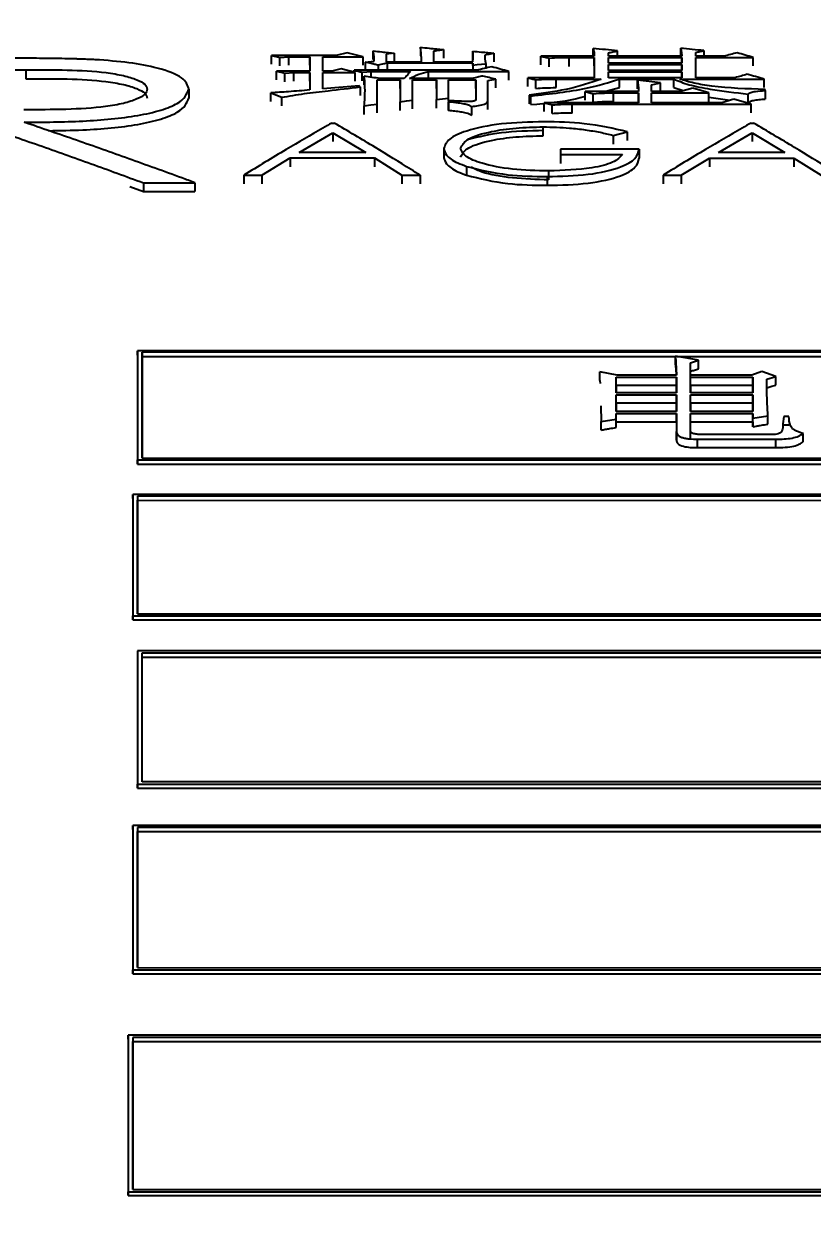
# Model space of a CAD drawing. Header units: millimetres. Extents: x 2126 to 3741, y 477 to 1658.
# Drawn here: x 2365.61 to 2374.1, y 1422.12 to 1434.96 of the extents above; entities that cross this region are included whole.
import ezdxf

# ---------------------------------------------------------------- set-up
doc = ezdxf.new("R2010")
doc.units = ezdxf.units.MM
doc.layers.add('AM_5', color=3, linetype='Continuous', lineweight=25)
doc.styles.add('SLDTEXTSTYLE1', font='txt.shx', dxfattribs={"width": 0.7, "bigfont": 'gbcbig.shx'})
doc.dimstyles.new('SLDDIMSTYLE12$0', dxfattribs={"dimtxt": 12, "dimasz": 10, "dimexe": 0, "dimexo": 0.0625, "dimgap": 0.875, "dimtad": 1, "dimdec": 1, "dimlfac": 1.8, "dimrnd": 1e-09, "dimzin": 12, "dimdsep": 46, "dimtxsty": 'SLDTEXTSTYLE1', "dimcen": 0.09, "dimdle": 8.16, "dimclrd": 3, "dimclre": 3, "dimadec": 0, "dimazin": 3, "dimtfac": 1, "dimtdec": 1, "dimtofl": 0, "dimtmove": 0, "dimatfit": 3, "dimfxl": 0, "dimfrac": 2, "dimtolj": 1, "dimlwd": 5, "dimlwe": 5, "dimarcsym": 0})

# ---------------------------------------------------------------- blocks, each defined once
blk = doc.blocks.new('*D20')
at = {"layer": 'AM_5', "color": 3, "lineweight": 5, "transparency": 16777216}
blk.add_line((2548.033, 1555.7), (2264.196, 1555.7), dxfattribs=at)
at = {"layer": 'AM_5', "color": 3, "linetype": 'Continuous', "lineweight": 5, "transparency": 16777216}
for p, q in [((2264.196, 1545.7), (2264.196, 1266.959)), ((2595.101, 1256.959), (2264.196, 1256.959))]:
    blk.add_line(p, q, dxfattribs=at)
at = {"layer": 'AM_5', "color": 3, "transparency": 16777216}
for points in [[(2262.529, 1545.7), (2265.863, 1545.7), (2264.196, 1555.7)], [(2262.529, 1266.959), (2265.863, 1266.959), (2264.196, 1256.959)]]:
    blk.add_solid(points, dxfattribs=at)
at = {"layer": 'Defpoints', "color": 0, "transparency": 16777216}
for p in [(2548.096, 1555.7), (2264.196, 1256.959), (2595.163, 1256.959)]:
    blk.add_point(p, dxfattribs=at)
at = {"layer": 'AM_5', "color": 0, "transparency": 16777216, "insert": (2257.321, 1403.647), "char_height": 12, "attachment_point": 5, "rotation": 90, "style": 'SLDTEXTSTYLE1'}
blk.add_mtext('\\A1;350', dxfattribs=at)

msp = doc.modelspace()

# ---------------------------------------------------------------- linework, layer by layer
at = {"color": 7, "linetype": 'Continuous', "lineweight": 25}
for p, q in [((2369.091, 1434.65), (2368.972, 1434.621)), ((2369.264, 1434.608), (2369.091, 1434.65)), ((2369.372, 1434.579), (2369.372, 1434.671)), ((2369.599, 1434.645), (2369.513, 1434.634)), ((2369.513, 1434.634), (2369.513, 1434.553)), ((2369.599, 1434.645), (2369.599, 1434.553)), ((2369.88, 1434.709), (2369.88, 1434.618)), ((2370.021, 1434.666), (2370.021, 1434.553)), ((2370.129, 1434.684), (2370.129, 1434.592)), ((2370.443, 1434.553), (2370.443, 1434.668)), ((2370.443, 1434.668), (2370.443, 1434.576)), ((2370.67, 1434.645), (2370.67, 1434.553)), ((2371.741, 1434.613), (2371.741, 1434.696)), ((2371.903, 1434.613), (2371.903, 1434.65)), ((2372.001, 1434.613), (2372.001, 1434.671)), ((2372.682, 1434.613), (2372.682, 1434.699)), ((2372.844, 1434.613), (2372.844, 1434.655)), ((2372.931, 1434.673), (2372.931, 1434.613)), ((2368.279, 1434.621), (2368.366, 1434.6)), ((2368.972, 1434.621), (2368.279, 1434.621)), ((2368.279, 1434.529), (2368.279, 1434.621)), ((2368.366, 1434.6), (2368.463, 1434.608)), ((2368.366, 1434.508), (2368.366, 1434.6)), ((2368.463, 1434.608), (2368.69, 1434.608)), ((2368.69, 1434.608), (2368.69, 1434.452)), ((2368.69, 1434.516), (2368.69, 1434.608)), ((2368.831, 1434.608), (2369.264, 1434.608)), ((2368.831, 1434.452), (2368.831, 1434.608)), ((2369.264, 1434.516), (2369.264, 1434.608)), ((2369.285, 1434.55), (2369.383, 1434.561)), ((2369.285, 1434.55), (2369.285, 1434.462)), ((2369.426, 1434.516), (2369.426, 1434.462)), ((2369.513, 1434.553), (2369.891, 1434.553)), ((2369.523, 1434.54), (2369.523, 1434.462)), ((2370.443, 1434.54), (2369.523, 1434.54)), ((2370.021, 1434.553), (2370.443, 1434.553)), ((2370.443, 1434.54), (2370.443, 1434.462)), ((2370.443, 1434.513), (2370.443, 1434.54)), ((2370.443, 1434.513), (2370.443, 1434.462)), ((2370.583, 1434.529), (2370.583, 1434.485)), ((2371.752, 1434.613), (2371.178, 1434.613)), ((2371.178, 1434.521), (2371.178, 1434.613)), ((2371.265, 1434.5), (2371.265, 1434.592)), ((2371.481, 1434.6), (2371.752, 1434.6)), ((2371.481, 1434.504), (2371.481, 1434.6)), ((2371.752, 1434.6), (2371.752, 1434.381)), ((2371.752, 1434.508), (2371.752, 1434.6)), ((2372.693, 1434.613), (2371.903, 1434.613)), ((2371.903, 1434.6), (2372.693, 1434.6)), ((2371.903, 1434.537), (2371.903, 1434.6)), ((2372.693, 1434.537), (2371.903, 1434.537)), ((2371.903, 1434.524), (2372.693, 1434.524)), ((2371.903, 1434.46), (2371.903, 1434.524)), ((2372.693, 1434.6), (2372.693, 1434.537)), ((2372.693, 1434.537), (2372.693, 1434.6)), ((2372.693, 1434.524), (2372.693, 1434.46)), ((2372.693, 1434.46), (2372.693, 1434.524)), ((2373.147, 1434.613), (2372.844, 1434.613)), ((2372.844, 1434.6), (2373.461, 1434.6)), ((2372.844, 1434.381), (2372.844, 1434.6)), ((2373.461, 1434.508), (2373.461, 1434.6)), ((2364.697, 1434.467), (2365.634, 1434.467)), ((2365.634, 1434.467), (2365.634, 1434.37)), ((2368.333, 1434.452), (2368.42, 1434.43)), ((2368.69, 1434.452), (2368.333, 1434.452)), ((2368.333, 1434.359), (2368.333, 1434.452)), ((2368.42, 1434.43), (2368.517, 1434.438)), ((2368.42, 1434.338), (2368.42, 1434.43)), ((2368.517, 1434.438), (2368.69, 1434.438)), ((2368.69, 1434.438), (2368.69, 1434.25)), ((2368.69, 1434.346), (2368.69, 1434.438)), ((2368.928, 1434.452), (2368.831, 1434.452)), ((2368.831, 1434.438), (2369.177, 1434.438)), ((2368.831, 1434.261), (2368.831, 1434.438)), ((2369.026, 1434.476), (2368.928, 1434.452)), ((2369.177, 1434.438), (2369.026, 1434.476)), ((2370.486, 1434.462), (2369.166, 1434.462)), ((2369.166, 1434.441), (2369.166, 1434.462)), ((2369.177, 1434.346), (2369.177, 1434.438)), ((2369.253, 1434.349), (2369.253, 1434.441)), ((2369.275, 1434.305), (2369.275, 1434.398)), ((2369.35, 1434.449), (2369.772, 1434.449)), ((2369.35, 1434.387), (2369.35, 1434.449)), ((2369.707, 1434.373), (2369.448, 1434.373)), ((2370.443, 1434.373), (2369.761, 1434.373)), ((2369.967, 1434.449), (2370.832, 1434.449)), ((2369.967, 1434.373), (2369.967, 1434.449)), ((2370.832, 1434.357), (2370.832, 1434.449)), ((2371.752, 1434.381), (2371.038, 1434.381)), ((2371.038, 1434.289), (2371.038, 1434.381)), ((2372.693, 1434.46), (2371.903, 1434.46)), ((2371.903, 1434.446), (2372.693, 1434.446)), ((2371.903, 1434.381), (2371.903, 1434.446)), ((2372.693, 1434.381), (2371.903, 1434.381)), ((2372.693, 1434.446), (2372.693, 1434.381)), ((2372.693, 1434.381), (2372.693, 1434.446)), ((2373.266, 1434.381), (2372.844, 1434.381)), ((2367.389, 1434.259), (2367.389, 1434.163)), ((2369.221, 1434.294), (2368.831, 1434.261)), ((2369.231, 1434.283), (2369.221, 1434.294)), ((2369.231, 1434.283), (2369.231, 1434.19)), ((2369.415, 1434.36), (2369.664, 1434.36)), ((2369.415, 1434.098), (2369.415, 1434.36)), ((2369.664, 1434.36), (2369.664, 1434.123)), ((2369.664, 1434.267), (2369.664, 1434.36)), ((2369.794, 1434.36), (2370.053, 1434.36)), ((2369.794, 1434.14), (2369.794, 1434.36)), ((2370.053, 1434.36), (2370.053, 1434.146)), ((2370.053, 1434.267), (2370.053, 1434.36)), ((2370.183, 1434.36), (2370.475, 1434.36)), ((2370.183, 1434.16), (2370.183, 1434.36)), ((2370.475, 1434.36), (2370.475, 1434.14)), ((2370.475, 1434.267), (2370.475, 1434.36)), ((2370.605, 1434.132), (2370.605, 1434.351)), ((2370.692, 1434.272), (2370.692, 1434.365)), ((2371.124, 1434.267), (2371.124, 1434.36)), ((2371.341, 1434.368), (2371.827, 1434.368)), ((2371.341, 1434.275), (2371.341, 1434.368)), ((2372.022, 1434.272), (2371.875, 1434.235)), ((2372.022, 1434.275), (2372.022, 1434.368)), ((2372.022, 1434.368), (2372.606, 1434.368)), ((2372.466, 1434.327), (2372.217, 1434.354)), ((2372.217, 1434.261), (2372.217, 1434.354)), ((2372.368, 1434.305), (2372.466, 1434.327)), ((2372.368, 1434.233), (2372.368, 1434.305)), ((2372.466, 1434.234), (2372.466, 1434.327)), ((2372.606, 1434.275), (2372.606, 1434.368)), ((2372.709, 1434.24), (2372.606, 1434.272)), ((2372.671, 1434.368), (2373.58, 1434.368)), ((2372.812, 1434.269), (2372.682, 1434.233)), ((2372.985, 1434.219), (2372.812, 1434.269)), ((2373.58, 1434.275), (2373.58, 1434.368)), ((2373.591, 1434.244), (2373.591, 1434.255)), ((2373.591, 1434.244), (2373.591, 1434.151)), ((2368.269, 1434.126), (2368.269, 1434.219)), ((2368.269, 1434.219), (2368.387, 1434.171)), ((2368.387, 1434.078), (2368.387, 1434.171)), ((2369.664, 1434.03), (2369.664, 1434.123)), ((2369.794, 1434.047), (2369.794, 1434.14)), ((2370.053, 1434.053), (2370.053, 1434.146)), ((2370.183, 1434.135), (2370.183, 1434.16)), ((2370.183, 1434.135), (2370.183, 1434.123)), ((2370.183, 1434.135), (2370.183, 1434.041)), ((2370.183, 1434.03), (2370.183, 1434.123)), ((2370.605, 1434.039), (2370.605, 1434.132)), ((2371.049, 1434.194), (2371.049, 1434.101)), ((2371.049, 1434.194), (2371.07, 1434.185)), ((2371.07, 1434.092), (2371.07, 1434.185)), ((2371.211, 1434.019), (2371.211, 1434.112)), ((2371.211, 1434.112), (2371.297, 1434.089)), ((2372.228, 1434.112), (2371.211, 1434.112)), ((2371.654, 1434.233), (2371.741, 1434.21)), ((2372.228, 1434.233), (2371.654, 1434.233)), ((2371.654, 1434.14), (2371.654, 1434.233)), ((2371.741, 1434.117), (2371.741, 1434.21)), ((2371.957, 1434.219), (2372.228, 1434.219)), ((2371.957, 1434.123), (2371.957, 1434.219)), ((2372.228, 1434.219), (2372.228, 1434.112)), ((2372.228, 1434.126), (2372.228, 1434.219)), ((2372.682, 1434.233), (2372.368, 1434.233)), ((2372.368, 1434.219), (2372.985, 1434.219)), ((2372.368, 1434.112), (2372.368, 1434.219)), ((2373.126, 1434.112), (2372.368, 1434.112)), ((2372.985, 1434.126), (2372.985, 1434.219)), ((2373.21, 1434.138), (2372.985, 1434.17)), ((2373.255, 1434.151), (2373.126, 1434.112)), ((2373.439, 1434.098), (2373.255, 1434.151)), ((2373.407, 1434.112), (2373.407, 1434.205)), ((2369.275, 1433.987), (2369.275, 1434.081)), ((2369.415, 1434.005), (2369.415, 1434.098)), ((2370.432, 1433.979), (2370.432, 1434.072)), ((2371.297, 1433.996), (2371.297, 1434.089)), ((2371.514, 1434.002), (2371.514, 1434.098)), ((2371.514, 1434.098), (2373.439, 1434.098)), ((2373.439, 1434.004), (2373.439, 1434.098)), ((2368.928, 1433.894), (2368.953, 1433.894)), ((2373.441, 1433.894), (2373.466, 1433.894)), ((2368.576, 1433.576), (2368.939, 1433.788)), ((2368.939, 1433.788), (2369.291, 1433.576)), ((2368.939, 1433.788), (2368.939, 1433.694)), ((2371.203, 1433.757), (2371.203, 1433.853)), ((2371.953, 1433.761), (2372.107, 1433.801)), ((2371.953, 1433.761), (2371.953, 1433.667)), ((2372.107, 1433.801), (2372.107, 1433.708)), ((2373.089, 1433.576), (2373.451, 1433.788)), ((2373.451, 1433.788), (2373.804, 1433.576)), ((2373.451, 1433.788), (2373.451, 1433.694)), ((2370.133, 1433.619), (2370.133, 1433.525)), ((2371.389, 1433.612), (2371.389, 1433.554)), ((2372.235, 1433.612), (2371.389, 1433.612)), ((2371.389, 1433.612), (2371.389, 1433.517)), ((2372.235, 1433.612), (2372.235, 1433.517)), ((2368.175, 1433.333), (2368.479, 1433.518)), ((2368.479, 1433.518), (2368.479, 1433.423)), ((2368.479, 1433.518), (2369.386, 1433.518)), ((2369.291, 1433.576), (2368.576, 1433.576)), ((2369.386, 1433.518), (2369.386, 1433.423)), ((2369.386, 1433.518), (2369.681, 1433.333)), ((2371.389, 1433.554), (2372.056, 1433.554)), ((2371.389, 1433.554), (2371.389, 1433.46)), ((2372.688, 1433.333), (2372.992, 1433.517)), ((2372.992, 1433.517), (2372.992, 1433.423)), ((2372.992, 1433.517), (2373.899, 1433.517)), ((2373.804, 1433.576), (2373.089, 1433.576)), ((2373.899, 1433.517), (2373.899, 1433.423)), ((2373.899, 1433.517), (2374.194, 1433.333)), ((2370.378, 1433.428), (2370.378, 1433.333)), ((2371.26, 1433.378), (2371.26, 1433.283)), ((2366.898, 1433.251), (2366.898, 1433.157)), ((2366.898, 1433.251), (2367.453, 1433.251)), ((2367.453, 1433.251), (2367.453, 1433.157)), ((2367.979, 1433.333), (2368.175, 1433.333)), ((2368.175, 1433.333), (2368.175, 1433.239)), ((2369.681, 1433.333), (2369.876, 1433.333)), ((2369.876, 1433.333), (2369.876, 1433.239)), ((2371.245, 1433.318), (2371.245, 1433.224)), ((2372.492, 1433.333), (2372.688, 1433.333)), ((2372.688, 1433.333), (2372.688, 1433.239)), ((2366.751, 1433.21), (2366.898, 1433.157)), ((2366.898, 1433.157), (2367.453, 1433.157)), ((2366.836, 1431.397), (2366.836, 1431.444)), ((2388.819, 1431.444), (2366.836, 1431.444)), ((2388.769, 1431.426), (2366.886, 1431.427)), ((2366.886, 1431.381), (2366.886, 1431.427)), ((2366.886, 1431.381), (2372.625, 1431.38)), ((2372.625, 1431.384), (2372.635, 1431.181)), ((2372.873, 1431.342), (2372.625, 1431.384)), ((2372.625, 1431.291), (2372.625, 1431.384)), ((2372.644, 1431.38), (2377.557, 1431.38)), ((2372.787, 1431.315), (2372.873, 1431.342)), ((2372.787, 1431.181), (2372.787, 1431.315)), ((2372.787, 1431.314), (2372.787, 1431.315)), ((2372.873, 1431.25), (2372.873, 1431.342)), ((2371.997, 1431.181), (2371.813, 1431.215)), ((2371.813, 1431.124), (2371.813, 1431.215)), ((2371.986, 1431.161), (2372.635, 1431.161)), ((2371.986, 1430.99), (2371.986, 1431.161)), ((2371.986, 1431.07), (2371.986, 1431.161)), ((2372.635, 1431.181), (2371.997, 1431.181)), ((2372.635, 1431.161), (2372.635, 1430.99)), ((2372.635, 1431.07), (2372.635, 1431.161)), ((2372.787, 1431.181), (2372.787, 1431.223)), ((2373.447, 1431.181), (2372.787, 1431.181)), ((2372.787, 1431.089), (2372.787, 1431.181)), ((2372.787, 1431.161), (2373.458, 1431.161)), ((2372.787, 1430.99), (2372.787, 1431.161)), ((2372.787, 1431.07), (2372.787, 1431.161)), ((2373.555, 1431.219), (2373.447, 1431.181)), ((2373.458, 1431.161), (2373.458, 1430.99)), ((2373.458, 1431.07), (2373.458, 1431.161)), ((2373.706, 1431.165), (2373.555, 1431.219)), ((2373.609, 1431.138), (2373.706, 1431.165)), ((2373.706, 1431.073), (2373.706, 1431.165)), ((2371.813, 1431.124), (2371.816, 1431.092)), ((2371.986, 1431.07), (2371.986, 1430.99)), ((2372.635, 1431.07), (2371.986, 1431.07)), ((2372.635, 1430.99), (2372.635, 1431.07)), ((2372.787, 1431.07), (2372.787, 1430.99)), ((2373.458, 1431.07), (2372.787, 1431.07)), ((2373.458, 1430.99), (2373.458, 1431.07)), ((2372.635, 1430.99), (2371.986, 1430.99)), ((2371.986, 1430.971), (2372.635, 1430.971)), ((2371.986, 1430.789), (2371.986, 1430.971)), ((2371.986, 1430.879), (2371.986, 1430.971)), ((2372.635, 1430.971), (2372.635, 1430.789)), ((2372.635, 1430.879), (2372.635, 1430.971)), ((2373.458, 1430.99), (2372.787, 1430.99)), ((2372.787, 1430.971), (2373.458, 1430.971)), ((2372.787, 1430.789), (2372.787, 1430.971)), ((2372.787, 1430.879), (2372.787, 1430.971)), ((2373.458, 1430.971), (2373.458, 1430.789)), ((2373.458, 1430.879), (2373.458, 1430.971)), ((2371.821, 1430.851), (2371.824, 1430.681)), ((2371.986, 1430.879), (2371.986, 1430.789)), ((2372.635, 1430.879), (2371.986, 1430.879)), ((2372.635, 1430.789), (2371.986, 1430.789)), ((2372.635, 1430.789), (2372.635, 1430.879)), ((2372.787, 1430.879), (2372.787, 1430.789)), ((2373.458, 1430.879), (2372.787, 1430.879)), ((2373.458, 1430.789), (2372.787, 1430.789)), ((2373.458, 1430.789), (2373.458, 1430.879)), ((2371.824, 1430.681), (2371.986, 1430.709)), ((2371.824, 1430.59), (2371.824, 1430.681)), ((2371.986, 1430.769), (2372.635, 1430.769)), ((2371.986, 1430.709), (2371.986, 1430.769)), ((2371.986, 1430.678), (2371.986, 1430.769)), ((2371.986, 1430.618), (2371.986, 1430.709)), ((2371.986, 1430.618), (2371.986, 1430.678)), ((2371.986, 1430.678), (2372.635, 1430.678)), ((2372.635, 1430.769), (2372.635, 1430.573)), ((2372.635, 1430.678), (2372.635, 1430.769)), ((2372.635, 1430.678), (2372.635, 1430.482)), ((2372.787, 1430.769), (2373.458, 1430.769)), ((2372.787, 1430.585), (2372.787, 1430.769)), ((2372.787, 1430.678), (2372.787, 1430.769)), ((2372.787, 1430.495), (2372.787, 1430.678)), ((2372.787, 1430.678), (2373.458, 1430.678)), ((2373.458, 1430.769), (2373.458, 1430.717)), ((2373.458, 1430.678), (2373.458, 1430.769)), ((2373.458, 1430.717), (2373.62, 1430.745)), ((2373.458, 1430.626), (2373.458, 1430.717)), ((2373.458, 1430.678), (2373.458, 1430.626)), ((2373.62, 1430.654), (2373.62, 1430.745)), ((2373.847, 1430.737), (2373.793, 1430.737)), ((2373.793, 1430.646), (2373.847, 1430.646)), ((2372.635, 1430.482), (2372.635, 1430.573)), ((2373.663, 1430.541), (2372.917, 1430.541)), ((2373.998, 1430.462), (2373.998, 1430.553)), ((2366.836, 1430.418), (2366.836, 1430.222)), ((2372.863, 1430.401), (2372.863, 1430.492)), ((2372.863, 1430.492), (2373.706, 1430.492)), ((2372.863, 1430.401), (2373.706, 1430.401)), ((2373.706, 1430.401), (2373.706, 1430.492)), ((2366.836, 1430.222), (2366.836, 1430.269)), ((2366.836, 1430.269), (2388.819, 1430.268)), ((2366.886, 1430.288), (2388.769, 1430.287)), ((2366.836, 1430.222), (2388.819, 1430.222)), ((2366.786, 1429.852), (2366.786, 1429.898)), ((2388.769, 1429.898), (2366.786, 1429.898)), ((2388.719, 1429.878), (2366.836, 1429.879)), ((2366.836, 1429.834), (2388.719, 1429.833)), ((2366.786, 1428.891), (2366.786, 1428.548)), ((2366.786, 1428.548), (2366.786, 1428.592)), ((2366.786, 1428.592), (2388.769, 1428.592)), ((2366.836, 1428.613), (2388.719, 1428.613)), ((2366.786, 1428.548), (2388.769, 1428.547)), ((2366.836, 1428.213), (2366.836, 1428.169)), ((2388.819, 1428.212), (2366.836, 1428.213)), ((2366.886, 1428.192), (2388.769, 1428.191)), ((2366.886, 1428.147), (2366.886, 1428.192)), ((2366.886, 1428.147), (2388.769, 1428.147)), ((2366.836, 1426.939), (2366.836, 1426.738)), ((2388.769, 1426.804), (2366.886, 1426.804)), ((2366.836, 1426.738), (2366.836, 1426.781)), ((2366.836, 1426.781), (2388.819, 1426.781)), ((2366.836, 1426.738), (2388.819, 1426.738)), ((2366.786, 1426.293), (2366.786, 1426.336)), ((2388.769, 1426.335), (2366.786, 1426.336)), ((2388.719, 1426.312), (2366.836, 1426.312)), ((2366.836, 1426.269), (2388.719, 1426.269)), ((2366.786, 1425.516), (2366.786, 1424.738)), ((2366.786, 1424.738), (2366.786, 1424.78)), ((2366.786, 1424.78), (2388.769, 1424.78)), ((2366.786, 1424.738), (2388.769, 1424.738)), ((2366.836, 1424.805), (2388.719, 1424.804)), ((2366.736, 1424.037), (2366.736, 1424.078)), ((2378.719, 1424.078), (2366.736, 1424.078)), ((2378.669, 1424.053), (2366.786, 1424.053)), ((2366.786, 1424.011), (2378.669, 1424.011)), ((2366.736, 1422.793), (2366.736, 1422.353)), ((2366.736, 1422.353), (2366.736, 1422.393)), ((2366.736, 1422.393), (2378.719, 1422.393)), ((2366.736, 1422.353), (2378.719, 1422.353)), ((2366.786, 1422.419), (2378.669, 1422.419))]:
    msp.add_line(p, q, dxfattribs=at)
at = {"color": 7, "linetype": 'Continuous', "lineweight": 25, "flags": 128}
for points in [[(2368.463, 1434.516), (2368.463, 1434.536), (2368.463, 1434.56), (2368.463, 1434.584), (2368.463, 1434.608)], [(2370.583, 1434.529), (2370.537, 1434.524), (2370.49, 1434.519), (2370.443, 1434.513)], [(2368.517, 1434.346), (2368.517, 1434.366), (2368.517, 1434.39), (2368.517, 1434.414), (2368.517, 1434.438)], [(2369.253, 1434.441), (2369.302, 1434.445), (2369.35, 1434.449)], [(2370.605, 1434.351), (2370.648, 1434.358), (2370.692, 1434.365)], [(2369.664, 1434.123), (2369.729, 1434.132), (2369.794, 1434.14)], [(2370.053, 1434.146), (2370.118, 1434.153), (2370.183, 1434.16)], [(2369.275, 1434.081), (2369.345, 1434.089), (2369.415, 1434.098)], [(2367.979, 1433.333), (2367.979, 1433.308), (2367.979, 1433.283), (2367.979, 1433.239)], [(2369.681, 1433.333), (2369.681, 1433.309), (2369.681, 1433.285), (2369.681, 1433.239)], [(2372.492, 1433.333), (2372.492, 1433.308), (2372.492, 1433.283), (2372.492, 1433.239)]]:
    msp.add_lwpolyline(points, dxfattribs=at)
at = {"color": 7, "linetype": 'Continuous', "lineweight": 25}
for points, knots in [([(2369.383, 1434.561), (2369.383, 1434.572), (2369.383, 1434.593), (2369.38, 1434.629), (2369.375, 1434.655), (2369.372, 1434.671)], [0, 0, 0, 0, 0.2875755, 0.5751673, 1, 1, 1, 1]), ([(2369.372, 1434.671), (2369.403, 1434.667), (2369.456, 1434.661), (2369.532, 1434.652), (2369.577, 1434.647), (2369.599, 1434.645)], [0, 0, 0, 0, 0.408301, 0.70415, 1, 1, 1, 1]), ([(2369.891, 1434.553), (2369.891, 1434.554), (2369.891, 1434.556), (2369.891, 1434.559), (2369.891, 1434.561), (2369.891, 1434.564), (2369.891, 1434.567), (2369.891, 1434.57), (2369.891, 1434.572), (2369.891, 1434.575), (2369.891, 1434.577), (2369.891, 1434.58), (2369.891, 1434.582), (2369.891, 1434.584), (2369.891, 1434.587), (2369.891, 1434.59), (2369.891, 1434.592), (2369.891, 1434.594), (2369.891, 1434.597), (2369.891, 1434.599), (2369.891, 1434.602), (2369.891, 1434.604), (2369.891, 1434.606), (2369.89, 1434.609), (2369.89, 1434.611), (2369.89, 1434.614), (2369.89, 1434.616), (2369.89, 1434.619), (2369.89, 1434.621), (2369.89, 1434.624), (2369.89, 1434.626), (2369.89, 1434.629), (2369.889, 1434.631), (2369.889, 1434.634), (2369.889, 1434.636), (2369.889, 1434.638), (2369.889, 1434.641), (2369.888, 1434.643), (2369.888, 1434.645), (2369.888, 1434.648), (2369.888, 1434.651), (2369.887, 1434.653), (2369.887, 1434.655), (2369.887, 1434.658), (2369.887, 1434.661), (2369.886, 1434.663), (2369.886, 1434.665), (2369.886, 1434.667), (2369.886, 1434.67), (2369.885, 1434.672), (2369.885, 1434.675), (2369.885, 1434.677), (2369.884, 1434.68), (2369.884, 1434.682), (2369.884, 1434.684), (2369.883, 1434.687), (2369.883, 1434.689), (2369.883, 1434.692), (2369.882, 1434.694), (2369.882, 1434.696), (2369.882, 1434.699), (2369.881, 1434.701), (2369.881, 1434.704), (2369.881, 1434.706), (2369.881, 1434.708), (2369.88, 1434.709)], [0, 0, 0, 0, 0.017776, 0.035552, 0.053328, 0.071104, 0.08888, 0.106656, 0.124432, 0.13332, 0.151096, 0.168872, 0.186648, 0.195536, 0.213312, 0.231088, 0.248864, 0.257752, 0.275528, 0.293304, 0.31108, 0.319968, 0.337744, 0.355519, 0.373295, 0.382183, 0.399959, 0.417735, 0.435511, 0.444399, 0.462175, 0.479951, 0.497727, 0.515503, 0.524391, 0.542167, 0.559943, 0.568831, 0.586607, 0.604383, 0.622159, 0.639935, 0.648823, 0.666599, 0.684375, 0.702151, 0.711039, 0.728815, 0.746591, 0.764367, 0.773255, 0.791031, 0.808807, 0.826583, 0.835471, 0.853247, 0.871023, 0.888799, 0.897687, 0.915463, 0.933239, 0.951015, 0.959903, 0.977679, 1, 1, 1, 1]), ([(2369.88, 1434.709), (2369.912, 1434.706), (2369.969, 1434.7), (2370.052, 1434.692), (2370.103, 1434.686), (2370.129, 1434.684)], [0, 0, 0, 0, 0.377751, 0.688875, 1, 1, 1, 1]), ([(2370.129, 1434.684), (2370.115, 1434.681), (2370.09, 1434.677), (2370.054, 1434.671), (2370.032, 1434.667), (2370.021, 1434.666)], [0, 0, 0, 0, 0.390452, 0.695226, 1, 1, 1, 1]), ([(2370.443, 1434.668), (2370.474, 1434.665), (2370.528, 1434.659), (2370.604, 1434.652), (2370.648, 1434.647), (2370.67, 1434.645)], [0, 0, 0, 0, 0.414517, 0.707258, 1, 1, 1, 1]), ([(2370.67, 1434.645), (2370.657, 1434.642), (2370.634, 1434.637), (2370.602, 1434.63), (2370.582, 1434.626), (2370.573, 1434.624)], [0, 0, 0, 0, 0.40015, 0.700074, 1, 1, 1, 1]), ([(2371.741, 1434.696), (2371.743, 1434.688), (2371.747, 1434.669), (2371.751, 1434.642), (2371.751, 1434.623), (2371.752, 1434.613)], [0, 0, 0, 0, 0.32278, 0.661317, 1, 1, 1, 1]), ([(2372.001, 1434.671), (2371.957, 1434.675), (2371.871, 1434.684), (2371.784, 1434.692), (2371.741, 1434.696)], [0, 0, 0, 0, 0.499999, 1, 1, 1, 1]), ([(2371.903, 1434.65), (2371.919, 1434.653), (2371.952, 1434.66), (2371.984, 1434.667), (2372.001, 1434.671)], [0, 0, 0, 0, 0.500001, 1, 1, 1, 1]), ([(2372.682, 1434.699), (2372.684, 1434.69), (2372.689, 1434.671), (2372.692, 1434.643), (2372.693, 1434.623), (2372.693, 1434.613)], [0, 0, 0, 0, 0.320799, 0.66032, 1, 1, 1, 1]), ([(2372.931, 1434.673), (2372.889, 1434.678), (2372.806, 1434.686), (2372.723, 1434.695), (2372.682, 1434.699)], [0, 0, 0, 0, 0.499999, 1, 1, 1, 1]), ([(2372.844, 1434.655), (2372.859, 1434.658), (2372.888, 1434.664), (2372.916, 1434.67), (2372.931, 1434.673)], [0, 0, 0, 0, 0.500001, 1, 1, 1, 1]), ([(2373.288, 1434.65), (2373.264, 1434.644), (2373.217, 1434.632), (2373.171, 1434.619), (2373.147, 1434.613)], [0, 0, 0, 0, 0.499996, 1, 1, 1, 1]), ([(2373.461, 1434.6), (2373.432, 1434.609), (2373.374, 1434.625), (2373.317, 1434.642), (2373.288, 1434.65)], [0, 0, 0, 0, 0.5, 1, 1, 1, 1]), ([(2366.381, 1434.576), (2366.371, 1434.576), (2366.356, 1434.577), (2366.336, 1434.578), (2366.322, 1434.578), (2366.302, 1434.579), (2366.282, 1434.58), (2366.262, 1434.58), (2366.247, 1434.581), (2366.232, 1434.582), (2366.212, 1434.582), (2366.192, 1434.583), (2366.172, 1434.584), (2366.157, 1434.584), (2366.127, 1434.585), (2366.062, 1434.586), (2365.981, 1434.588), (2365.84, 1434.59), (2365.671, 1434.591), (2365.454, 1434.592), (2365.317, 1434.592), (2365.248, 1434.592)], [0, 0, 0, 0, 0.026604, 0.039906, 0.053209, 0.066511, 0.093115, 0.106417, 0.119719, 0.133022, 0.146324, 0.172928, 0.18623, 0.199533, 0.212835, 0.266046, 0.372479, 0.425688, 0.638532, 0.819249, 1, 1, 1, 1]), ([(2367.389, 1434.259), (2367.375, 1434.301), (2367.346, 1434.387), (2367.082, 1434.484), (2366.749, 1434.549), (2366.505, 1434.567), (2366.381, 1434.576)], [0, 0, 0, 0, 0.268776, 0.544534, 0.769495, 1, 1, 1, 1]), ([(2369.426, 1434.516), (2369.414, 1434.519), (2369.389, 1434.525), (2369.342, 1434.537), (2369.307, 1434.545), (2369.285, 1434.55)], [0, 0, 0, 0, 0.266243, 0.532487, 1, 1, 1, 1]), ([(2369.523, 1434.54), (2369.511, 1434.537), (2369.488, 1434.531), (2369.456, 1434.523), (2369.436, 1434.518), (2369.426, 1434.516)], [0, 0, 0, 0, 0.384576, 0.692287, 1, 1, 1, 1]), ([(2370.648, 1434.5), (2370.621, 1434.494), (2370.567, 1434.481), (2370.513, 1434.469), (2370.486, 1434.462)], [0, 0, 0, 0, 0.499999, 1, 1, 1, 1]), ([(2370.573, 1434.624), (2370.573, 1434.612), (2370.573, 1434.6), (2370.574, 1434.586), (2370.574, 1434.583), (2370.574, 1434.58), (2370.575, 1434.577), (2370.575, 1434.575), (2370.575, 1434.572), (2370.576, 1434.569), (2370.576, 1434.566), (2370.577, 1434.563), (2370.577, 1434.56), (2370.578, 1434.557), (2370.578, 1434.554), (2370.579, 1434.551), (2370.58, 1434.548), (2370.58, 1434.545), (2370.581, 1434.543), (2370.581, 1434.541), (2370.581, 1434.54), (2370.582, 1434.537), (2370.582, 1434.536), (2370.582, 1434.534), (2370.583, 1434.533), (2370.583, 1434.531), (2370.583, 1434.53), (2370.583, 1434.529)], [0, 0, 0, 0, 0.37469, 0.398108, 0.421526, 0.468361, 0.491779, 0.515197, 0.538615, 0.58545, 0.608868, 0.655703, 0.679121, 0.702539, 0.749374, 0.772792, 0.79621, 0.843045, 0.854754, 0.866463, 0.889881, 0.913299, 0.936716, 0.948425, 0.960134, 0.980067, 1, 1, 1, 1]), ([(2370.832, 1434.449), (2370.802, 1434.457), (2370.74, 1434.474), (2370.679, 1434.491), (2370.648, 1434.5)], [0, 0, 0, 0, 0.5, 1, 1, 1, 1]), ([(2371.178, 1434.613), (2371.193, 1434.61), (2371.222, 1434.603), (2371.251, 1434.596), (2371.265, 1434.592)], [0, 0, 0, 0, 0.5, 1, 1, 1, 1]), ([(2371.265, 1434.592), (2371.305, 1434.595), (2371.376, 1434.6), (2371.449, 1434.6), (2371.481, 1434.6)], [0, 0, 0, 0, 0.558835, 1, 1, 1, 1]), ([(2365.634, 1434.467), (2365.934, 1434.468), (2366.31, 1434.47), (2366.689, 1434.407), (2366.83, 1434.364), (2366.925, 1434.313), (2366.935, 1434.277), (2366.94, 1434.259)], [0, 0, 0, 0, 0.515202, 0.645783, 0.772677, 0.88728, 1, 1, 1, 1]), ([(2365.634, 1434.37), (2365.934, 1434.372), (2366.309, 1434.374), (2366.689, 1434.311), (2366.83, 1434.268), (2366.925, 1434.217), (2366.935, 1434.181), (2366.94, 1434.163)], [0, 0, 0, 0, 0.515403, 0.645991, 0.772847, 0.887377, 1, 1, 1, 1]), ([(2369.166, 1434.462), (2369.181, 1434.459), (2369.21, 1434.452), (2369.239, 1434.445), (2369.253, 1434.441)], [0, 0, 0, 0, 0.499999, 1, 1, 1, 1]), ([(2369.275, 1434.398), (2369.276, 1434.378), (2369.279, 1434.317), (2369.282, 1434.212), (2369.277, 1434.124), (2369.275, 1434.081)], [0, 0, 0, 0, 0.18758, 0.593728, 1, 1, 1, 1]), ([(2369.448, 1434.373), (2369.419, 1434.377), (2369.361, 1434.385), (2369.303, 1434.394), (2369.275, 1434.398)], [0, 0, 0, 0, 0.5, 1, 1, 1, 1]), ([(2369.772, 1434.449), (2369.761, 1434.436), (2369.74, 1434.411), (2369.718, 1434.386), (2369.707, 1434.373)], [0, 0, 0, 0, 0.5, 1, 1, 1, 1]), ([(2369.761, 1434.373), (2369.793, 1434.389), (2369.849, 1434.417), (2369.931, 1434.439), (2369.967, 1434.449)], [0, 0, 0, 0, 0.55626, 1, 1, 1, 1]), ([(2370.551, 1434.4), (2370.533, 1434.396), (2370.497, 1434.387), (2370.461, 1434.378), (2370.443, 1434.373)], [0, 0, 0, 0, 0.499995, 1, 1, 1, 1]), ([(2370.692, 1434.365), (2370.668, 1434.371), (2370.621, 1434.383), (2370.574, 1434.394), (2370.551, 1434.4)], [0, 0, 0, 0, 0.499999, 1, 1, 1, 1]), ([(2371.038, 1434.381), (2371.052, 1434.378), (2371.081, 1434.37), (2371.11, 1434.363), (2371.124, 1434.36)], [0, 0, 0, 0, 0.5, 1, 1, 1, 1]), ([(2373.396, 1434.419), (2373.374, 1434.413), (2373.331, 1434.4), (2373.288, 1434.388), (2373.266, 1434.381)], [0, 0, 0, 0, 0.499997, 1, 1, 1, 1]), ([(2373.58, 1434.368), (2373.549, 1434.376), (2373.488, 1434.394), (2373.427, 1434.411), (2373.396, 1434.419)], [0, 0, 0, 0, 0.5, 1, 1, 1, 1]), ([(2366.94, 1434.259), (2366.935, 1434.24), (2366.925, 1434.203), (2366.833, 1434.15), (2366.689, 1434.103), (2366.3, 1434.037), (2365.917, 1434.037), (2365.612, 1434.037)], [0, 0, 0, 0, 0.11283, 0.2273, 0.354231, 0.484873, 1, 1, 1, 1]), ([(2365.616, 1433.902), (2365.827, 1433.904), (2366.246, 1433.907), (2366.762, 1433.954), (2367.092, 1434.029), (2367.331, 1434.123), (2367.366, 1434.206), (2367.389, 1434.259)], [0, 0, 0, 0, 0.260913, 0.517661, 0.647473, 0.773697, 1, 1, 1, 1]), ([(2368.69, 1434.25), (2368.652, 1434.246), (2368.576, 1434.24), (2368.436, 1434.229), (2368.333, 1434.223), (2368.269, 1434.219)], [0, 0, 0, 0, 0.273664, 0.547351, 1, 1, 1, 1]), ([(2368.387, 1434.171), (2368.468, 1434.185), (2368.628, 1434.212), (2368.915, 1434.246), (2369.116, 1434.269), (2369.231, 1434.283)], [0, 0, 0, 0, 0.3007253, 0.5990417, 1, 1, 1, 1]), ([(2371.827, 1434.368), (2371.709, 1434.327), (2371.494, 1434.253), (2371.187, 1434.212), (2371.049, 1434.194)], [0, 0, 0, 0, 0.551009, 1, 1, 1, 1]), ([(2371.07, 1434.185), (2371.279, 1434.209), (2371.648, 1434.25), (2371.909, 1434.332), (2372.022, 1434.368)], [0, 0, 0, 0, 0.567388, 1, 1, 1, 1]), ([(2371.124, 1434.36), (2371.164, 1434.362), (2371.235, 1434.367), (2371.308, 1434.368), (2371.341, 1434.368)], [0, 0, 0, 0, 0.558835, 1, 1, 1, 1]), ([(2371.341, 1434.272), (2371.3, 1434.271), (2371.226, 1434.271), (2371.155, 1434.266), (2371.124, 1434.264)], [0, 0, 0, 0, 0.561085, 1, 1, 1, 1]), ([(2372.217, 1434.354), (2372.22, 1434.334), (2372.225, 1434.304), (2372.227, 1434.263), (2372.228, 1434.243), (2372.228, 1434.233)], [0, 0, 0, 0, 0.499799, 0.749887, 1, 1, 1, 1]), ([(2372.606, 1434.368), (2372.658, 1434.346), (2372.763, 1434.303), (2373.045, 1434.249), (2373.269, 1434.222), (2373.407, 1434.205)], [0, 0, 0, 0, 0.271719, 0.55196, 1, 1, 1, 1]), ([(2373.591, 1434.255), (2373.394, 1434.262), (2373.122, 1434.272), (2372.818, 1434.321), (2372.72, 1434.352), (2372.671, 1434.368)], [0, 0, 0, 0, 0.568218, 0.786771, 1, 1, 1, 1]), ([(2373.407, 1434.205), (2373.415, 1434.211), (2373.431, 1434.223), (2373.495, 1434.238), (2373.554, 1434.242), (2373.591, 1434.244)], [0, 0, 0, 0, 0.2687155, 0.5468291, 1, 1, 1, 1]), ([(2365.877, 1433.812), (2366.001, 1433.814), (2366.332, 1433.818), (2366.762, 1433.858), (2367.092, 1433.934), (2367.331, 1434.027), (2367.366, 1434.11), (2367.389, 1434.163)], [0, 0, 0, 0, 0.171744, 0.459618, 0.605115, 0.74654, 1, 1, 1, 1]), ([(2370.475, 1434.14), (2370.474, 1434.139), (2370.472, 1434.136), (2370.463, 1434.131), (2370.447, 1434.128), (2370.407, 1434.124), (2370.317, 1434.129), (2370.236, 1434.132), (2370.183, 1434.135)], [0, 0, 0, 0, 0.0497966, 0.1008375, 0.1638489, 0.2293145, 0.4925683, 1, 1, 1, 1]), ([(2370.183, 1434.123), (2370.219, 1434.12), (2370.276, 1434.115), (2370.348, 1434.103), (2370.401, 1434.09), (2370.422, 1434.078), (2370.432, 1434.072)], [0, 0, 0, 0, 0.34869, 0.570906, 0.788288, 1, 1, 1, 1]), ([(2370.432, 1434.072), (2370.483, 1434.079), (2370.554, 1434.089), (2370.602, 1434.114), (2370.604, 1434.126), (2370.605, 1434.132)], [0, 0, 0, 0, 0.572838, 0.788051, 1, 1, 1, 1]), ([(2371.654, 1434.179), (2371.619, 1434.169), (2371.457, 1434.125), (2371.24, 1434.105), (2371.07, 1434.089)], [0, 0, 0, 0, 0.219968, 1, 1, 1, 1]), ([(2371.741, 1434.21), (2371.781, 1434.213), (2371.852, 1434.218), (2371.925, 1434.219), (2371.957, 1434.219)], [0, 0, 0, 0, 0.5588348, 1, 1, 1, 1]), ([(2371.957, 1434.123), (2371.916, 1434.123), (2371.843, 1434.122), (2371.772, 1434.117), (2371.741, 1434.115)], [0, 0, 0, 0, 0.561086, 1, 1, 1, 1]), ([(2373.591, 1434.148), (2373.567, 1434.147), (2373.521, 1434.144), (2373.463, 1434.136), (2373.424, 1434.123), (2373.413, 1434.114), (2373.407, 1434.109)], [0, 0, 0, 0, 0.2902729, 0.5737489, 0.7896358, 1, 1, 1, 1]), ([(2370.432, 1433.976), (2370.414, 1433.985), (2370.384, 1434), (2370.316, 1434.013), (2370.252, 1434.022), (2370.206, 1434.026), (2370.183, 1434.028)], [0, 0, 0, 0, 0.328275, 0.548712, 0.773165, 1, 1, 1, 1]), ([(2371.297, 1434.089), (2371.337, 1434.092), (2371.408, 1434.097), (2371.481, 1434.098), (2371.514, 1434.098)], [0, 0, 0, 0, 0.5588348, 1, 1, 1, 1]), ([(2371.514, 1434.002), (2371.473, 1434.002), (2371.399, 1434.001), (2371.329, 1433.996), (2371.297, 1433.994)], [0, 0, 0, 0, 0.5610855, 1, 1, 1, 1]), ([(2365.061, 1433.902), (2365.109, 1433.886), (2365.346, 1433.805), (2365.771, 1433.658), (2366.336, 1433.457), (2366.711, 1433.32), (2366.898, 1433.251)], [0, 0, 0, 0, 0.077607, 0.388036, 0.694012, 1, 1, 1, 1]), ([(2367.453, 1433.251), (2367.406, 1433.269), (2367.168, 1433.356), (2366.743, 1433.51), (2366.178, 1433.71), (2365.803, 1433.838), (2365.616, 1433.902)], [0, 0, 0, 0, 0.077607, 0.3880366, 0.6940124, 1, 1, 1, 1]), ([(2368.928, 1433.894), (2368.895, 1433.876), (2368.731, 1433.782), (2368.415, 1433.598), (2368.131, 1433.426), (2367.979, 1433.333)], [0, 0, 0, 0, 0.103722, 0.518616, 1, 1, 1, 1]), ([(2369.876, 1433.333), (2369.844, 1433.353), (2369.684, 1433.454), (2369.376, 1433.644), (2369.101, 1433.807), (2368.953, 1433.894)], [0, 0, 0, 0, 0.104313, 0.521568, 1, 1, 1, 1]), ([(2371.209, 1433.908), (2371.052, 1433.904), (2370.744, 1433.896), (2370.385, 1433.821), (2370.17, 1433.724), (2370.145, 1433.654), (2370.133, 1433.619)], [0, 0, 0, 0, 0.292337, 0.575557, 0.790285, 1, 1, 1, 1]), ([(2372.107, 1433.801), (2371.959, 1433.835), (2371.691, 1433.897), (2371.358, 1433.905), (2371.209, 1433.908)], [0, 0, 0, 0, 0.553186, 1, 1, 1, 1]), ([(2373.441, 1433.894), (2373.408, 1433.876), (2373.244, 1433.782), (2372.928, 1433.598), (2372.644, 1433.426), (2372.492, 1433.333)], [0, 0, 0, 0, 0.103722, 0.518616, 1, 1, 1, 1]), ([(2374.389, 1433.333), (2374.357, 1433.353), (2374.197, 1433.454), (2373.889, 1433.644), (2373.613, 1433.807), (2373.466, 1433.894)], [0, 0, 0, 0, 0.104313, 0.521568, 1, 1, 1, 1]), ([(2370.312, 1433.621), (2370.331, 1433.657), (2370.37, 1433.73), (2370.619, 1433.803), (2370.906, 1433.845), (2371.103, 1433.85), (2371.203, 1433.853)], [0, 0, 0, 0, 0.266309, 0.543068, 0.76962, 1, 1, 1, 1]), ([(2370.312, 1433.526), (2370.331, 1433.562), (2370.37, 1433.634), (2370.619, 1433.708), (2370.906, 1433.75), (2371.103, 1433.755), (2371.203, 1433.757)], [0, 0, 0, 0, 0.26614, 0.542866, 0.769494, 1, 1, 1, 1]), ([(2371.209, 1433.813), (2371.05, 1433.809), (2370.745, 1433.802), (2370.509, 1433.744), (2370.396, 1433.716)], [0, 0, 0, 0, 0.520352, 1, 1, 1, 1]), ([(2371.203, 1433.853), (2371.298, 1433.85), (2371.454, 1433.846), (2371.656, 1433.822), (2371.816, 1433.796), (2371.908, 1433.773), (2371.953, 1433.761)], [0, 0, 0, 0, 0.344694, 0.565951, 0.784515, 1, 1, 1, 1]), ([(2370.133, 1433.619), (2370.138, 1433.596), (2370.146, 1433.557), (2370.207, 1433.505), (2370.28, 1433.464), (2370.345, 1433.44), (2370.378, 1433.428)], [0, 0, 0, 0, 0.334846, 0.553685, 0.77524, 1, 1, 1, 1]), ([(2371.26, 1433.378), (2371.128, 1433.382), (2370.867, 1433.389), (2370.553, 1433.45), (2370.351, 1433.532), (2370.325, 1433.592), (2370.312, 1433.621)], [0, 0, 0, 0, 0.291834, 0.575874, 0.791001, 1, 1, 1, 1]), ([(2371.245, 1433.318), (2371.395, 1433.322), (2371.691, 1433.329), (2372.034, 1433.408), (2372.211, 1433.511), (2372.227, 1433.578), (2372.235, 1433.612)], [0, 0, 0, 0, 0.293176, 0.575821, 0.789619, 1, 1, 1, 1]), ([(2370.133, 1433.524), (2370.138, 1433.501), (2370.146, 1433.462), (2370.207, 1433.41), (2370.28, 1433.369), (2370.345, 1433.345), (2370.378, 1433.333)], [0, 0, 0, 0, 0.334778, 0.5536, 0.775175, 1, 1, 1, 1]), ([(2371.245, 1433.224), (2371.395, 1433.227), (2371.691, 1433.235), (2372.034, 1433.313), (2372.211, 1433.416), (2372.227, 1433.483), (2372.235, 1433.517)], [0, 0, 0, 0, 0.2933457, 0.5760421, 0.7897566, 1, 1, 1, 1]), ([(2372.056, 1433.554), (2372.028, 1433.525), (2371.97, 1433.467), (2371.68, 1433.393), (2371.421, 1433.384), (2371.26, 1433.378)], [0, 0, 0, 0, 0.267419, 0.54663, 1, 1, 1, 1]), ([(2370.378, 1433.428), (2370.519, 1433.392), (2370.775, 1433.327), (2371.099, 1433.321), (2371.245, 1433.318)], [0, 0, 0, 0, 0.5512714, 1, 1, 1, 1]), ([(2371.26, 1433.283), (2371.129, 1433.287), (2370.871, 1433.295), (2370.568, 1433.348), (2370.463, 1433.4), (2370.426, 1433.418)], [0, 0, 0, 0, 0.402606, 0.794339, 1, 1, 1, 1]), ([(2370.378, 1433.333), (2370.519, 1433.297), (2370.775, 1433.232), (2371.099, 1433.226), (2371.245, 1433.224)], [0, 0, 0, 0, 0.551186, 1, 1, 1, 1]), ([(2366.836, 1431.444), (2366.836, 1431.331), (2366.836, 1431.104), (2366.836, 1430.714), (2366.836, 1430.43), (2366.836, 1430.269)], [0, 0, 0, 0, 0.300085, 0.60017, 1, 1, 1, 1]), ([(2366.886, 1431.427), (2366.886, 1431.313), (2366.886, 1431.086), (2366.886, 1430.707), (2366.886, 1430.437), (2366.886, 1430.288)], [0, 0, 0, 0, 0.309667, 0.619333, 1, 1, 1, 1]), ([(2366.886, 1430.288), (2366.886, 1430.39), (2366.886, 1430.61), (2366.886, 1430.977), (2366.886, 1431.234), (2366.886, 1431.381)], [0, 0, 0, 0, 0.271867, 0.584043, 1, 1, 1, 1]), ([(2372.625, 1431.291), (2372.627, 1431.264), (2372.631, 1431.227), (2372.633, 1431.19), (2372.633, 1431.181)], [0, 0, 0, 0, 0.750206, 1, 1, 1, 1]), ([(2372.787, 1431.223), (2372.801, 1431.227), (2372.83, 1431.236), (2372.859, 1431.245), (2372.873, 1431.25)], [0, 0, 0, 0, 0.5, 1, 1, 1, 1]), ([(2373.62, 1430.745), (2373.615, 1430.83), (2373.608, 1430.962), (2373.609, 1431.091), (2373.609, 1431.138)], [0, 0, 0, 0, 0.638088, 1, 1, 1, 1]), ([(2373.609, 1431.046), (2373.623, 1431.05), (2373.646, 1431.057), (2373.678, 1431.066), (2373.697, 1431.071), (2373.706, 1431.073)], [0, 0, 0, 0, 0.420135, 0.710067, 1, 1, 1, 1]), ([(2373.458, 1430.626), (2373.473, 1430.629), (2373.504, 1430.634), (2373.558, 1430.643), (2373.596, 1430.65), (2373.62, 1430.654)], [0, 0, 0, 0, 0.283921, 0.567841, 1, 1, 1, 1]), ([(2373.793, 1430.737), (2373.787, 1430.701), (2373.779, 1430.647), (2373.78, 1430.587), (2373.756, 1430.561), (2373.732, 1430.55), (2373.699, 1430.543), (2373.675, 1430.541), (2373.663, 1430.541)], [0, 0, 0, 0, 0.493159, 0.73973, 0.802045, 0.866016, 0.932317, 1, 1, 1, 1]), ([(2373.998, 1430.553), (2373.965, 1430.564), (2373.914, 1430.581), (2373.875, 1430.612), (2373.849, 1430.662), (2373.848, 1430.704), (2373.847, 1430.737)], [0, 0, 0, 0, 0.25748, 0.383051, 0.506976, 1, 1, 1, 1]), ([(2371.824, 1430.59), (2371.84, 1430.593), (2371.87, 1430.598), (2371.924, 1430.607), (2371.963, 1430.614), (2371.986, 1430.618)], [0, 0, 0, 0, 0.283921, 0.567841, 1, 1, 1, 1]), ([(2372.635, 1430.573), (2372.637, 1430.562), (2372.64, 1430.545), (2372.665, 1430.524), (2372.694, 1430.511), (2372.731, 1430.501), (2372.788, 1430.493), (2372.833, 1430.493), (2372.863, 1430.492)], [0, 0, 0, 0, 0.237248, 0.358127, 0.481895, 0.608984, 0.738704, 1, 1, 1, 1]), ([(2372.917, 1430.541), (2372.9, 1430.541), (2372.875, 1430.541), (2372.843, 1430.546), (2372.821, 1430.55), (2372.805, 1430.558), (2372.789, 1430.569), (2372.788, 1430.579), (2372.787, 1430.585)], [0, 0, 0, 0, 0.261259, 0.390764, 0.518297, 0.64213, 0.763109, 1, 1, 1, 1]), ([(2373.706, 1430.492), (2373.736, 1430.492), (2373.795, 1430.493), (2373.882, 1430.502), (2373.954, 1430.523), (2373.984, 1430.543), (2373.998, 1430.553)], [0, 0, 0, 0, 0.2573798, 0.5123687, 0.7596512, 1, 1, 1, 1]), ([(2372.635, 1430.482), (2372.638, 1430.469), (2372.642, 1430.443), (2372.703, 1430.414), (2372.784, 1430.402), (2372.836, 1430.401), (2372.863, 1430.401)], [0, 0, 0, 0, 0.266553, 0.540721, 0.76862, 1, 1, 1, 1]), ([(2373.706, 1430.401), (2373.774, 1430.402), (2373.869, 1430.404), (2373.96, 1430.436), (2373.986, 1430.453), (2373.998, 1430.462)], [0, 0, 0, 0, 0.57032, 0.787829, 1, 1, 1, 1]), ([(2366.786, 1429.898), (2366.786, 1429.772), (2366.786, 1429.519), (2366.786, 1429.085), (2366.786, 1428.771), (2366.786, 1428.592)], [0, 0, 0, 0, 0.300085, 0.60017, 1, 1, 1, 1]), ([(2366.836, 1429.879), (2366.836, 1429.752), (2366.836, 1429.499), (2366.836, 1429.078), (2366.836, 1428.778), (2366.836, 1428.613)], [0, 0, 0, 0, 0.309667, 0.619333, 1, 1, 1, 1]), ([(2366.836, 1428.613), (2366.836, 1428.707), (2366.836, 1428.91), (2366.836, 1429.321), (2366.836, 1429.628), (2366.836, 1429.834)], [0, 0, 0, 0, 0.223582, 0.482455, 1, 1, 1, 1]), ([(2366.836, 1428.213), (2366.836, 1428.074), (2366.836, 1427.795), (2366.836, 1427.32), (2366.836, 1426.977), (2366.836, 1426.781)], [0, 0, 0, 0, 0.300085, 0.60017, 1, 1, 1, 1]), ([(2366.886, 1426.804), (2366.886, 1426.951), (2366.886, 1427.245), (2366.886, 1427.709), (2366.886, 1428.02), (2366.886, 1428.192)], [0, 0, 0, 0, 0.3096666, 0.6193332, 1, 1, 1, 1]), ([(2366.886, 1426.804), (2366.886, 1426.909), (2366.886, 1427.132), (2366.886, 1427.584), (2366.886, 1427.922), (2366.886, 1428.147)], [0, 0, 0, 0, 0.226561, 0.484441, 1, 1, 1, 1]), ([(2366.786, 1426.336), (2366.786, 1426.184), (2366.786, 1425.88), (2366.786, 1425.364), (2366.786, 1424.992), (2366.786, 1424.78)], [0, 0, 0, 0, 0.300085, 0.60017, 1, 1, 1, 1]), ([(2366.836, 1426.312), (2366.836, 1426.16), (2366.836, 1425.857), (2366.836, 1425.355), (2366.836, 1425), (2366.836, 1424.805)], [0, 0, 0, 0, 0.309667, 0.619333, 1, 1, 1, 1]), ([(2366.836, 1424.805), (2366.836, 1424.92), (2366.836, 1425.163), (2366.836, 1425.655), (2366.836, 1426.024), (2366.836, 1426.269)], [0, 0, 0, 0, 0.2291, 0.486134, 1, 1, 1, 1]), ([(2366.736, 1424.078), (2366.736, 1423.913), (2366.736, 1423.584), (2366.736, 1423.023), (2366.736, 1422.622), (2366.736, 1422.393)], [0, 0, 0, 0, 0.300085, 0.60017, 1, 1, 1, 1]), ([(2366.786, 1424.053), (2366.786, 1423.888), (2366.786, 1423.558), (2366.786, 1423.014), (2366.786, 1422.631), (2366.786, 1422.419)], [0, 0, 0, 0, 0.30968, 0.61936, 1, 1, 1, 1]), ([(2366.786, 1422.419), (2366.786, 1422.545), (2366.786, 1422.81), (2366.786, 1423.344), (2366.786, 1423.745), (2366.786, 1424.011)], [0, 0, 0, 0, 0.231444, 0.487696, 1, 1, 1, 1])]:
    msp.add_open_spline(points, degree=3, knots=knots, dxfattribs=at)

# ---------------------------------------------------------------- dimensions: what is measured, and where the dimension line sits
at = {"layer": 'AM_5'}
dim = msp.add_linear_dim(base=(2264.196, 1256.959), p1=(2548.096, 1555.7), p2=(2595.163, 1256.959), angle=90, text='350', dimstyle='SLDDIMSTYLE12$0', override={"dimlfac": 1}, dxfattribs=at)
dim.commit()
dim.dimension.update_dxf_attribs({"geometry": '*D20', "text_midpoint": (2264.196, 1403.647), "dimtype": 160})

doc.saveas('drawing.dxf')
